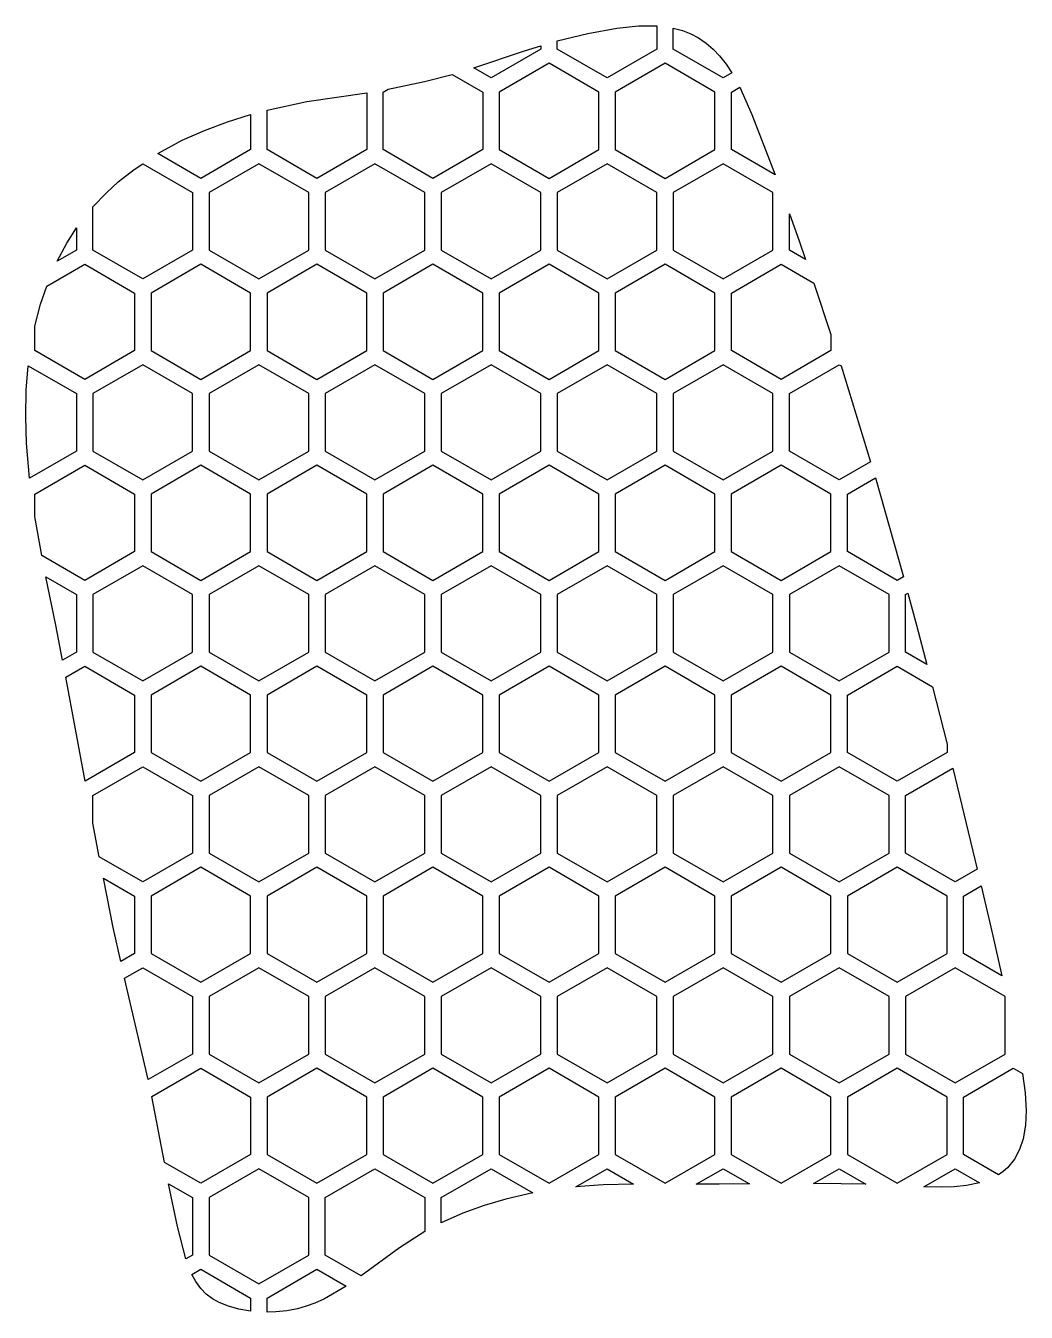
# Model space of a CAD drawing. Header units: millimetres. Extents: x 103.4 to 133.8, y -144 to -104.9.
import ezdxf

# ---------------------------------------------------------------- set-up
doc = ezdxf.new("R2010")
doc.units = ezdxf.units.MM

# ---------------------------------------------------------------- blocks, each defined once
blk = doc.blocks.new('HEX')
blk.add_lwpolyline([(1.516, 0.875), (0, 1.75), (-1.516, 0.875), (-1.516, -0.875), (0, -1.75), (1.516, -0.875)], close=True)

msp = doc.modelspace()

# ---------------------------------------------------------------- linework, layer by layer
for points in [[(119.522, -105.35), (120.457, -105.123), (121.333, -104.959), (121.999, -104.888), (122.553, -104.891), (122.553, -105.599), (121.038, -106.474), (119.522, -105.599), (119.522, -105.35)], [(123.053, -104.961), (123.333, -105.038), (123.582, -105.136), (123.822, -105.261), (124.055, -105.419), (124.267, -105.599), (124.461, -105.8), (124.664, -106.056), (124.838, -106.318), (124.569, -106.474), (123.053, -105.599), (123.053, -104.961)], [(116.981, -106.17), (118.522, -105.655), (119.022, -105.495), (119.022, -105.599), (117.507, -106.474), (116.981, -106.17)], [(114.381, -106.817), (115.483, -106.586), (116.323, -106.368), (117.257, -106.907), (117.257, -108.657), (115.741, -109.532), (114.225, -108.657), (114.225, -106.907), (114.381, -106.817)], [(125.08, -106.756), (125.443, -107.586), (126.15, -109.425), (124.819, -108.657), (124.819, -106.907), (125.08, -106.756)], [(110.694, -107.453), (111.905, -107.198), (113.725, -106.93), (113.725, -108.657), (112.21, -109.532), (110.694, -108.657), (110.694, -107.453)], [(107.372, -108.777), (108.114, -108.375), (108.79, -108.071), (109.487, -107.809), (110.194, -107.586), (110.194, -108.657), (108.679, -109.532), (107.372, -108.777)], [(105.398, -110.397), (105.805, -109.97), (106.167, -109.64), (106.646, -109.26), (106.913, -109.09), (108.429, -109.965), (108.429, -111.715), (106.913, -112.59), (105.398, -111.715), (105.398, -110.397)], [(126.584, -110.607), (126.878, -111.43), (127.078, -112), (126.584, -111.715), (126.584, -110.607)], [(104.313, -112.053), (104.602, -111.508), (104.898, -111.042), (104.898, -111.715), (104.313, -112.053)], [(103.632, -114.025), (103.806, -113.364), (103.989, -112.817), (105.148, -112.148), (106.663, -113.023), (106.663, -114.773), (105.148, -115.648), (103.632, -114.773), (103.632, -114.025)], [(127.327, -112.721), (127.85, -114.285), (127.85, -114.773), (126.334, -115.648), (124.819, -114.773), (124.819, -113.023), (126.334, -112.148), (127.327, -112.721)], [(103.471, -118.655), (103.379, -117.594), (103.352, -116.785), (103.368, -115.975), (103.428, -115.232), (104.898, -116.081), (104.898, -117.831), (103.471, -118.655)], [(128.158, -115.24), (129.055, -118.154), (128.1, -118.706), (126.584, -117.831), (126.584, -116.081), (128.1, -115.206), (128.158, -115.24)], [(103.841, -121.009), (103.632, -119.822), (103.632, -119.139), (105.148, -118.264), (106.663, -119.139), (106.663, -120.889), (105.148, -121.764), (103.841, -121.009)], [(129.2, -118.648), (130.053, -121.656), (129.865, -121.764), (128.35, -120.889), (128.35, -119.139), (129.2, -118.648)], [(104.473, -124.192), (104.265, -123.129), (103.968, -121.66), (104.898, -122.197), (104.898, -123.947), (104.473, -124.192)], [(130.189, -122.154), (130.451, -123.13), (130.764, -124.321), (130.115, -123.947), (130.115, -122.197), (130.189, -122.154)], [(105.16, -127.873), (104.573, -124.712), (105.148, -124.38), (106.663, -125.255), (106.663, -127.005), (105.16, -127.873)], [(130.938, -125), (131.381, -126.751), (131.381, -127.005), (129.865, -127.88), (128.35, -127.005), (128.35, -125.255), (129.865, -124.38), (130.938, -125)], [(105.59, -130.174), (105.398, -129.154), (105.398, -128.313), (106.913, -127.438), (108.429, -128.313), (108.429, -130.063), (106.913, -130.938), (105.59, -130.174)], [(131.561, -127.478), (132.3, -130.552), (131.631, -130.938), (130.115, -130.063), (130.115, -128.313), (131.561, -127.478)], [(106.242, -133.364), (106.014, -132.323), (105.715, -130.824), (106.663, -131.371), (106.663, -133.121), (106.242, -133.364)], [(132.42, -131.06), (132.753, -132.492), (133.052, -133.797), (131.881, -133.121), (131.881, -131.371), (132.42, -131.06)], [(107.081, -136.957), (106.359, -133.874), (106.913, -133.554), (108.429, -134.429), (108.429, -136.179), (107.081, -136.957)], [(107.573, -139.474), (107.189, -137.472), (108.679, -136.612), (110.194, -137.487), (110.194, -139.237), (108.679, -140.112), (107.573, -139.474)], [(133.679, -136.775), (133.759, -137.363), (133.791, -137.9), (133.771, -138.342), (133.698, -138.759), (133.59, -139.08), (133.432, -139.374), (133.218, -139.637), (133.087, -139.755), (132.949, -139.853), (131.881, -139.237), (131.881, -137.487), (133.396, -136.612), (133.679, -136.775)], [(115.491, -141.579), (114.719, -142.075), (113.558, -142.929), (112.46, -142.295), (112.46, -140.545), (113.975, -139.67), (115.491, -140.545), (115.491, -141.579)], [(118.782, -140.406), (117.955, -140.592), (117.296, -140.785), (116.654, -141.018), (115.991, -141.314), (115.991, -140.545), (117.507, -139.67), (118.782, -140.406)], [(121.839, -140.136), (120.916, -140.16), (120.083, -140.221), (121.038, -139.67), (121.839, -140.136)], [(125.366, -140.13), (124.452, -140.138), (123.75, -140.143), (124.569, -139.67), (125.366, -140.13)], [(128.911, -140.138), (128.156, -140.125), (127.322, -140.119), (128.1, -139.67), (128.911, -140.138)], [(132.372, -140.098), (131.974, -140.179), (131.597, -140.218), (131.209, -140.232), (130.675, -140.222), (131.631, -139.67), (132.372, -140.098)], [(108.221, -142.41), (107.972, -141.422), (107.698, -140.123), (108.429, -140.545), (108.429, -142.295), (108.221, -142.41)], [(110.194, -144.003), (109.836, -143.938), (109.521, -143.849), (109.232, -143.736), (109.038, -143.63), (108.844, -143.484), (108.679, -143.316), (108.523, -143.102), (108.404, -142.887), (108.679, -142.728), (110.194, -143.603), (110.194, -144.003)], [(113.101, -143.242), (112.438, -143.624), (112.146, -143.757), (111.886, -143.852), (111.618, -143.928), (111.294, -143.991), (110.965, -144.027), (110.694, -144.036), (110.694, -143.603), (112.21, -142.728), (113.101, -143.242)]]:
    msp.add_lwpolyline(points, close=True)

# ---------------------------------------------------------------- block references
for p in [(119.272, -107.782), (122.803, -107.782), (110.444, -110.84), (113.975, -110.84), (117.507, -110.84), (121.038, -110.84), (124.569, -110.84), (108.679, -113.898), (112.21, -113.898), (115.741, -113.898), (119.272, -113.898), (122.803, -113.898), (106.913, -116.956), (110.444, -116.956), (113.975, -116.956), (117.507, -116.956), (121.038, -116.956), (124.569, -116.956), (108.679, -120.014), (112.21, -120.014), (115.741, -120.014), (119.272, -120.014), (122.803, -120.014), (126.334, -120.014), (106.913, -123.072), (110.444, -123.072), (113.975, -123.072), (117.507, -123.072), (121.038, -123.072), (124.569, -123.072), (128.1, -123.072), (108.679, -126.13), (112.21, -126.13), (115.741, -126.13), (119.272, -126.13), (122.803, -126.13), (126.334, -126.13), (110.444, -129.188), (113.975, -129.188), (117.507, -129.188), (121.038, -129.188), (124.569, -129.188), (128.1, -129.188), (108.679, -132.246), (112.21, -132.246), (115.741, -132.246), (119.272, -132.246), (122.803, -132.246), (126.334, -132.246), (129.865, -132.246), (110.444, -135.304), (113.975, -135.304), (117.507, -135.304), (121.038, -135.304), (124.569, -135.304), (128.1, -135.304), (131.631, -135.304), (112.21, -138.362), (115.741, -138.362), (119.272, -138.362), (122.803, -138.362), (126.334, -138.362), (129.865, -138.362), (110.444, -141.42)]:
    msp.add_blockref('HEX', p)

doc.saveas('drawing.dxf')
